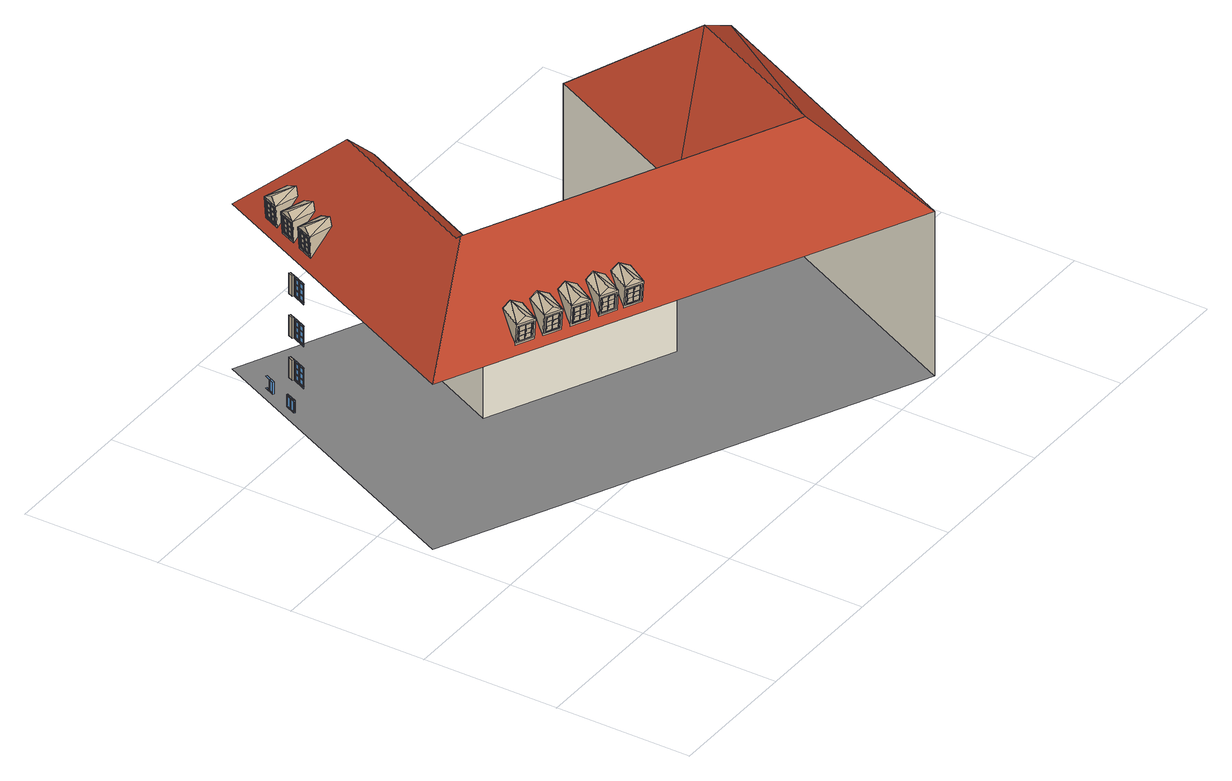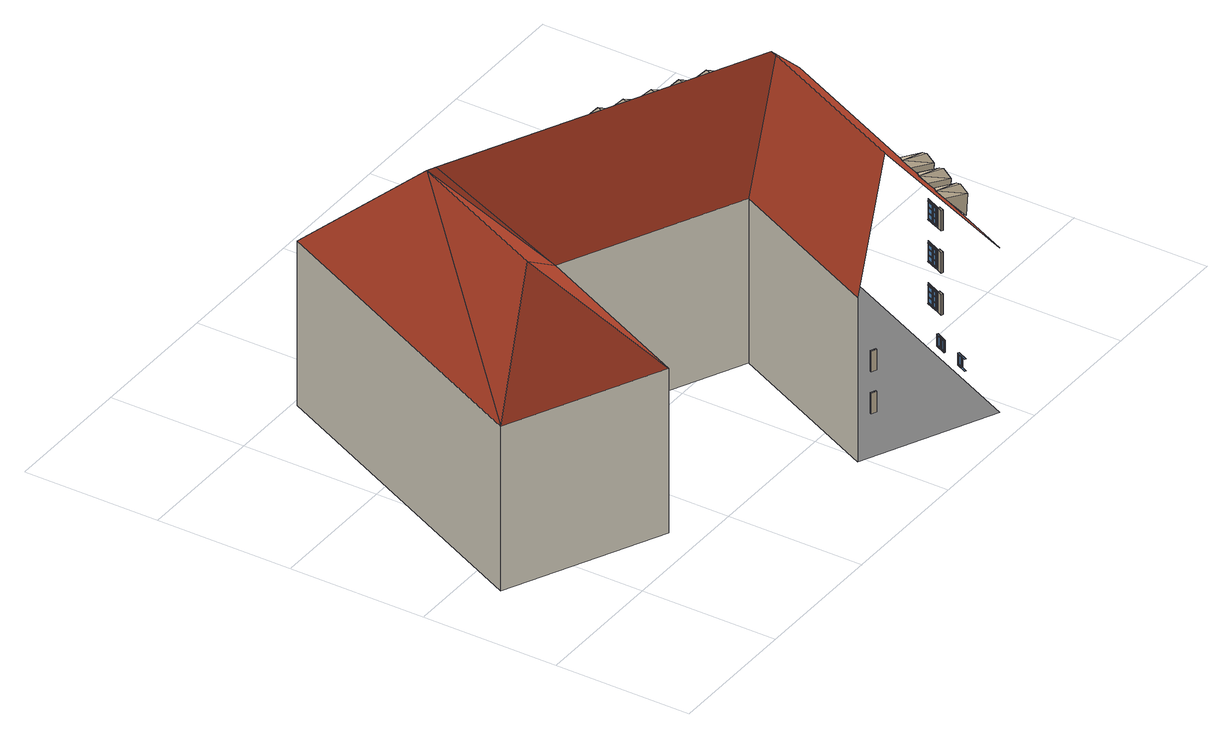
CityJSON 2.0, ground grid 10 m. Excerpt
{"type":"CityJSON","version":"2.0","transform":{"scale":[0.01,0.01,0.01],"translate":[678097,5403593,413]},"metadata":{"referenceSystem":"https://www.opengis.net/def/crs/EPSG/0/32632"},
"CityObjects":{
"building1":{"type":"Building","attributes":{"measuredHeight":18.85},"children":["building1-1","building1-2","building1-3","building1-4","building1-5","building1-6","building1-7","building1-8","building1-9","building1-10","building1-11","building1-12","building1-13"],"geometry":[{"type":"MultiSurface","lod":"3","boundaries":[[[0,1,2,3,4]],[[5,6,7,8],[9,10,11,12],[13,14,15,16],[17,18,19,20]],[[21,22,23,24],[25,26,27,28],[29,30,31,32],[33,34,35,36]],[[37,38,39,40]],[[41,42,43,44]],[[45,46,47,48]],[[14,49,50,15]],[[11,51,52,12]],[[18,53,54,19]],[[30,55,56,31]],[[27,57,58,28]],[[34,59,60,35]],[[61,62,63,64]],[[65,66,67,68]],[[69,70,71,72]],[[20,73,74,17]],[[9,75,76,10]],[[16,77,78,13]],[[36,79,80,33]],[[25,81,82,26]],[[32,83,84,29]],[[67,66,43,42]],[[38,71,70,39]],[[46,63,62,47]],[[76,75,52,51]],[[49,78,77,50]],[[53,74,73,54]],[[82,81,58,57]],[[55,84,83,56]],[[59,80,79,60]],[[85,63,62,86]],[[87,39,38,88]],[[89,67,66,90]],[[91,71,70,92]],[[93,43,42,94]],[[95,47,46,96]],[[97,74,73,98]],[[99,50,49,100]],[[101,76,75,102]],[[103,78,77,104]],[[105,52,51,106]],[[107,54,53,108]],[[109,80,79,110]],[[111,56,55,112]],[[113,82,81,114]],[[115,84,83,116]],[[117,58,57,118]],[[119,60,59,120]],[[72,71,38,37]],[[64,63,46,45]],[[68,67,42,41]],[[13,78,49,14]],[[17,74,53,18]],[[10,76,51,11]],[[29,84,55,30]],[[33,80,59,34]],[[26,82,57,27]],[[121,122,123,124],[125,126,127,128]],[[129,130,131,132],[133,134,135,136]],[[137,138,139,140],[141,142,143,144]],[[96,46,63,85]],[[94,42,67,89]],[[88,38,71,91]],[[108,53,74,97]],[[106,51,76,101]],[[100,49,78,103]],[[120,59,80,109]],[[118,57,82,113]],[[112,55,84,115]],[[125,145,146,126]],[[127,147,148,128]],[[133,149,150,134]],[[135,151,152,136]],[[141,153,154,142]],[[143,155,156,144]],[[145,148,147,146],[157,158,159,160],[161,162,163,164]],[[149,152,151,150],[165,166,167,168],[7,6,5,8]],[[153,156,155,154],[169,170,171,172],[23,22,21,24]],[[173,148,147,174]],[[175,152,151,176]],[[177,156,155,178]],[[179,146,145,180]],[[181,150,149,182]],[[183,154,153,184]],[[185,186,187,188]],[[189,190,191,192]],[[193,194,195,196]],[[197,198,199,200]],[[201,202,203,204]],[[205,206,207,208]],[[209,210,211,212]],[[213,214,215,216]],[[217,218,219,220]],[[221,195,194,222]],[[223,191,190,224]],[[225,187,186,226]],[[227,207,206,228]],[[229,203,202,230]],[[231,199,198,232]],[[233,219,218,234]],[[235,215,214,236]],[[237,211,210,238]],[[159,158,157,160],[192,239,240,189],[241,242,185,188],[243,244,193,196]],[[167,166,165,168],[204,245,246,201],[247,248,197,200],[249,250,205,208]],[[171,170,169,172],[216,251,252,213],[253,254,209,212],[255,256,217,220]],[[192,191,257,239]],[[196,195,258,243]],[[188,187,259,241]],[[204,203,260,245]],[[208,207,261,249]],[[200,199,262,247]],[[216,215,263,251]],[[220,219,264,255]],[[212,211,265,253]],[[242,266,186,185]],[[240,267,190,189]],[[244,268,194,193]],[[248,269,198,197]],[[246,270,202,201]],[[250,271,206,205]],[[254,272,210,209]],[[252,273,214,213]],[[256,274,218,217]],[[257,191,190,267]],[[266,259,187,186]],[[268,258,195,194]],[[260,203,202,270]],[[269,262,199,198]],[[271,261,207,206]],[[263,215,214,273]],[[272,265,211,210]],[[274,264,219,218]],[[275,258,195,221]],[[222,194,268,276]],[[226,186,266,277]],[[278,257,191,223]],[[224,190,267,279]],[[280,259,187,225]],[[281,261,207,227]],[[228,206,271,282]],[[232,198,269,283]],[[284,260,203,229]],[[230,202,270,285]],[[286,262,199,231]],[[287,264,219,233]],[[234,218,274,288]],[[238,210,272,289]],[[290,263,215,235]],[[236,214,273,291]],[[292,265,211,237]],[[239,257,267,240]],[[241,259,266,242]],[[243,258,268,244]],[[245,260,270,246]],[[247,262,269,248]],[[249,261,271,250]],[[251,263,273,252]],[[253,265,272,254]],[[255,264,274,256]],[[276,268,258,275]],[[279,267,257,278]],[[277,266,259,280]],[[282,271,261,281]],[[285,270,260,284]],[[283,269,262,286]],[[288,274,264,287]],[[291,273,263,290]],[[289,272,265,292]],[[128,148,145,125]],[[136,152,149,133]],[[144,156,153,141]],[[180,145,148,173]],[[182,149,152,175]],[[184,153,156,177]],[[293,294,295,296]],[[297,298,299,300]],[[301,302,303,304]],[[305,306,307,308]],[[309,310,294,293]],[[296,295,311,312]],[[313,314,304,301]],[[311,295,294,310],[301,313,314,304]],[[304,303,315,314]],[[302,301,313,316]],[[305,308,317,318],[303,302,316,315]],[[308,307,319,317]],[[318,320,306,305]],[[309,321,322,312]],[[299,323,324,298],[293,296,312,322,325,326,321,309]],[[312,311,310,309]],[[321,327,328,322]],[[316,313,314,315]],[[323,329,300,299]],[[298,297,330,324]],[[331,332,333,334]],[[319,320,318,317]],[[335,336,337,338]],[[320,319,336,335]],[[300,329,330,297],[339,336,319,307,306,320,335,340]],[[326,341,327,321]],[[322,328,342,325]],[[341,342,328,327],[332,343,344,333]],[[333,332,343,344]],[[334,333,344,345]],[[331,346,343,332]],[[347,345,334,331,346,348,338,337]],[[337,336,339,347]],[[348,340,335,338]],[[325,342,341,326]],[[346,345,344,343]],[[329,323,324,330]],[[347,339,340,348,346,345]],[[349,350,351,352]],[[353,354,355,356]],[[357,358,359,360]],[[361,362,363,364]],[[365,366,350,349]],[[352,351,367,368]],[[369,370,360,357]],[[367,351,350,366],[357,369,370,360]],[[360,359,371,370]],[[358,357,369,372]],[[361,364,373,374],[359,358,372,371]],[[364,363,375,373]],[[374,376,362,361]],[[365,377,378,368]],[[355,379,380,354],[349,352,368,378,381,382,377,365]],[[368,367,366,365]],[[377,383,384,378]],[[372,369,370,371]],[[379,385,356,355]],[[354,353,386,380]],[[387,388,389,390]],[[375,376,374,373]],[[391,392,393,394]],[[376,375,392,391]],[[356,385,386,353],[395,392,375,363,362,376,391,396]],[[397,2,1,398]],[[398,1,0,399,400]],[[401,399,0,4,402]],[[403,404,397,398]],[[405,403,398,400]],[[403,405,406,407,408,409,410,404]],[[399,401,400]],[[411,400,401]],[[406,405,400,412]],[[412,400,411]],[[402,413,401]],[[411,401,413]],[[408,407,413,402]],[[411,413,412]],[[407,406,412,413]]],"semantics":{"surfaces":[{"type":"RoofSurface","klumMaterialClass":"Ceramic","klumMaterialIndex":"D201","materialUncertainty":0.3},{"type":"Window","frameMaterialClass":"Wood","frameMaterialName":"PaintedWood","paneMaterialClass":"Glass","frameMaterialUncertainty":0.5},{"type":"WallSurface","klumMaterialClass":"Plaster","klumMaterialIndex":"I203","materialUncertainty":0.3},{"type":"GroundSurface"}],"values":[0,1,1,1,1,1,1,1,1,1,1,1,1,1,1,1,1,1,1,1,1,1,1,1,1,1,1,1,1,1,1,1,1,1,1,1,1,1,1,1,1,1,1,1,1,1,1,1,1,1,1,1,1,1,1,1,1,1,1,1,1,1,1,1,1,1,1,1,1,1,1,1,1,1,1,1,1,1,1,1,1,1,1,1,1,1,1,1,1,1,1,1,1,1,1,1,1,1,1,1,1,1,1,1,1,1,1,1,1,1,1,1,1,1,1,1,1,1,1,1,1,1,1,1,1,1,1,1,1,1,1,1,1,1,1,1,1,1,1,1,1,1,1,1,1,1,1,1,1,1,1,1,1,1,1,1,1,1,1,1,1,1,1,1,1,1,1,1,1,1,1,1,1,1,1,1,1,1,1,1,1,1,1,1,1,1,1,1,1,1,1,1,1,1,1,1,1,1,1,1,1,1,1,1,1,1,1,1,1,1,1,1,1,1,1,1,1,1,1,1,1,1,1,1,1,1,1,1,1,1,1,1,1,1,1,1,1,0,0,0,2,2,3,0,0,2,0,0,0,2,0,2]}}]},
"building1-1":{"type":"BuildingInstallation","attributes":{"relationToConstruction":"outside"},"parents":["building1"],"geometry":[{"type":"MultiSurface","lod":"3","boundaries":[[[414,415,416]],[[414,417,418,415],[419,420,421,422]],[[417,423,418]],[[424,425,426,427]],[[427,426,428,429]],[[430,431,425,424]],[[420,419,422,421],[427,429,430,424]],[[429,428,431,430]],[[432,415,418]],[[423,433,416]],[[415,433,416]],[[433,415,432]],[[433,418,423]],[[418,433,432]],[[418,433,415]],[[426,425,431,428],[434,435,436,437],[438,439,440,441]],[[442,431,428,443]],[[443,428,426,444]],[[445,425,431,442]],[[444,426,425,445]],[[446,447,448,449]],[[450,451,452,453]],[[449,448,451,450]],[[453,452,447,446]],[[454,455,456,457]],[[458,459,460,461]],[[462,463,459,458]],[[464,465,466,467]],[[467,466,455,454]],[[461,460,468,469]],[[469,468,463,462]],[[457,456,465,464]],[[436,435,434,437],[470,471,472,473],[474,475,476,477],[478,479,480,481]],[[440,439,438,441],[482,483,484,485],[486,487,488,489],[490,491,492,493]],[[494,495,496,497]],[[497,496,498,499]],[[500,501,495,494]],[[499,498,501,500]],[[502,503,504,505]],[[505,504,506,507]],[[508,509,510,511]],[[507,506,512,513]],[[514,515,516,517]],[[513,512,503,502]],[[511,510,515,514]],[[517,516,509,508]],[[456,465,466,455]],[[448,451,452,447]],[[463,459,460,468]],[[478,465,456,479]],[[470,451,448,471]],[[476,468,460,477]],[[475,463,468,476]],[[477,460,459,474]],[[481,466,465,478]],[[480,455,466,481]],[[479,456,455,480]],[[472,447,452,473]],[[473,452,451,470]],[[471,448,447,472]],[[474,459,463,475]],[[501,495,496,498]],[[506,512,503,504]],[[509,510,515,516]],[[484,516,515,485]],[[485,515,510,482]],[[482,510,509,483]],[[486,512,506,487]],[[488,504,503,489]],[[490,495,501,491]],[[487,506,504,488]],[[493,496,495,490]],[[483,509,516,484]],[[489,503,512,486]],[[492,498,496,493]],[[491,501,498,492]]]}]},
"building1-2":{"type":"BuildingInstallation","attributes":{"relationToConstruction":"outside"},"parents":["building1"],"geometry":[{"type":"MultiSurface","lod":"3","boundaries":[[[518,519,520]],[[518,521,522,519],[523,524,525,526]],[[521,527,522]],[[528,529,530,531]],[[531,530,532,533]],[[534,535,529,528]],[[524,523,526,525],[531,533,534,528]],[[533,532,535,534]],[[536,519,522]],[[527,537,520]],[[519,537,520]],[[537,519,536]],[[537,522,527]],[[522,537,536]],[[522,537,519]],[[530,529,535,532],[538,539,540,541],[542,543,544,545]],[[546,535,532,547]],[[547,532,530,548]],[[549,529,535,546]],[[548,530,529,549]],[[550,551,552,553]],[[554,555,556,557]],[[553,552,555,554]],[[557,556,551,550]],[[558,559,560,561]],[[562,563,564,565]],[[566,567,563,562]],[[568,569,570,571]],[[571,570,559,558]],[[565,564,572,573]],[[573,572,567,566]],[[561,560,569,568]],[[540,539,538,541],[574,575,576,556],[577,578,579,580],[581,582,583,584]],[[544,543,542,545],[585,586,587,588],[589,590,591,592],[593,594,595,596]],[[597,598,599,600]],[[600,599,601,602]],[[603,604,598,597]],[[602,601,604,603]],[[605,606,607,608]],[[608,607,609,610]],[[611,612,613,614]],[[610,609,615,616]],[[617,618,619,620]],[[616,615,606,605]],[[614,613,618,617]],[[620,619,612,611]],[[560,569,570,559]],[[552,555,556,551]],[[567,563,564,572]],[[581,569,560,582]],[[574,555,552,575]],[[579,572,564,580]],[[578,567,572,579]],[[580,564,563,577]],[[584,570,569,581]],[[583,559,570,584]],[[582,560,559,583]],[[576,551,556]],[[556,555,574]],[[575,552,551,576]],[[577,563,567,578]],[[604,598,599,601]],[[609,615,606,607]],[[612,613,618,619]],[[587,619,618,588]],[[588,618,613,585]],[[585,613,612,586]],[[589,615,609,590]],[[591,607,606,592]],[[593,598,604,594]],[[590,609,607,591]],[[596,599,598,593]],[[586,612,619,587]],[[592,606,615,589]],[[595,601,599,596]],[[594,604,601,595]]]}]},
"building1-3":{"type":"BuildingInstallation","attributes":{"relationToConstruction":"outside"},"parents":["building1"],"geometry":[{"type":"MultiSurface","lod":"3","boundaries":[[[621,622,623]],[[621,624,625,622],[626,627,628,629]],[[624,630,625]],[[631,632,633,634]],[[634,633,635,636]],[[637,638,632,631]],[[627,626,629,628],[634,636,637,631]],[[636,635,638,637]],[[639,622,625]],[[630,640,623]],[[622,640,623]],[[640,622,639]],[[640,625,630]],[[625,640,639]],[[625,640,622]],[[633,632,638,635],[641,642,643,644],[645,646,647,648]],[[649,638,635,650]],[[650,635,633,651]],[[652,632,638,649]],[[651,633,632,652]],[[653,654,655,656]],[[657,658,659,660]],[[656,655,658,657]],[[660,659,654,653]],[[661,662,663,664]],[[665,666,667,668]],[[669,670,666,665]],[[671,672,673,674]],[[674,673,662,661]],[[668,667,675,676]],[[676,675,670,669]],[[664,663,672,671]],[[643,642,641,644],[677,678,679,680],[681,682,683,684],[685,686,687,688]],[[647,646,645,648],[689,690,691,692],[693,694,695,696],[697,698,699,700]],[[701,702,703,704]],[[704,703,705,706]],[[707,708,702,701]],[[706,705,708,707]],[[709,710,711,712]],[[712,711,713,714]],[[715,716,717,718]],[[714,713,719,720]],[[721,722,723,724]],[[720,719,710,709]],[[718,717,722,721]],[[724,723,716,715]],[[663,672,673,662]],[[655,658,659,654]],[[670,666,667,675]],[[685,672,663,686]],[[677,658,655,678]],[[683,675,667,684]],[[682,670,675,683]],[[684,667,666,681]],[[688,673,672,685]],[[687,662,673,688]],[[686,663,662,687]],[[679,654,659,680]],[[680,659,658,677]],[[678,655,654,679]],[[681,666,670,682]],[[708,702,703,705]],[[713,719,710,711]],[[716,717,722,723]],[[691,723,722,692]],[[692,722,717,689]],[[689,717,716,690]],[[693,719,713,694]],[[695,711,710,696]],[[697,702,708,698]],[[694,713,711,695]],[[700,703,702,697]],[[690,716,723,691]],[[696,710,719,693]],[[699,705,703,700]],[[698,708,705,699]]]}]},
"building1-4":{"type":"BuildingInstallation","attributes":{"relationToConstruction":"outside"},"parents":["building1"],"geometry":[{"type":"MultiSurface","lod":"3","boundaries":[[[725,726,727]],[[725,728,729,726],[730,731,732,733]],[[728,734,729]],[[735,736,737]],[[737,738,739]],[[740,741,736,735]],[[731,730,733,732],[737,739,740,735]],[[739,738,741,740]],[[742,726,729]],[[734,743,727]],[[726,743,727]],[[743,726,742]],[[743,729,734]],[[729,743,742]],[[729,743,726]],[[737,736,741,738],[744,745,746,747],[748,749,750,751]],[[752,741,738,753]],[[753,738,737,754]],[[755,736,741,752]],[[754,737,736,755]],[[756,757,758,759]],[[760,761,762,763]],[[759,758,761,760]],[[763,762,757,756]],[[764,765,766,767]],[[768,769,770,771]],[[772,773,769,768]],[[774,775,776,777]],[[777,776,765,764]],[[771,770,778,779]],[[779,778,773,772]],[[767,766,775,774]],[[746,745,744,747],[780,781,782,783],[784,785,786,787],[788,789,790,791]],[[750,749,748,751],[792,793,794,795],[796,797,798,799],[800,801,802,803]],[[804,805,806,807]],[[807,806,808,809]],[[810,811,805,804]],[[809,808,811,810]],[[812,813,814,815]],[[815,814,816,817]],[[818,819,820,821]],[[817,816,822,823]],[[824,825,826,827]],[[823,822,813,812]],[[821,820,825,824]],[[827,826,819,818]],[[766,775,776,765]],[[758,761,762,757]],[[773,769,770,778]],[[788,775,766,789]],[[780,761,758,781]],[[786,778,770,787]],[[785,773,778,786]],[[787,770,769,784]],[[791,776,775,788]],[[790,765,776,791]],[[789,766,765,790]],[[782,757,762,783]],[[783,762,761,780]],[[781,758,757,782]],[[784,769,773,785]],[[811,805,806,808]],[[816,822,813,814]],[[819,820,825,826]],[[794,826,825,795]],[[795,825,820,792]],[[792,820,819,793]],[[796,822,816,797]],[[798,814,813,799]],[[800,805,811,801]],[[797,816,814,798]],[[803,806,805,800]],[[793,819,826,794]],[[799,813,822,796]],[[802,808,806,803]],[[801,811,808,802]]]}]},
"building1-5":{"type":"BuildingInstallation","attributes":{"materialClass":"Wood","materialName":"PaintedWood","materialUncertainty":0.3,"relationToConstruction":"outside"},"parents":["building1"],"geometry":[{"type":"MultiSurface","lod":"3","boundaries":[[[121,828,829,830]],[[828,121,831,832]],[[830,829,833,834]],[[121,830,834,831]],[[834,833,832,831]],[[829,828,832,833]]]}]},
"building1-6":{"type":"BuildingInstallation","attributes":{"materialClass":"Wood","materialName":"PaintedWood","materialUncertainty":0.3,"relationToConstruction":"outside"},"parents":["building1"],"geometry":[{"type":"MultiSurface","lod":"3","boundaries":[[[137,835,836,837]],[[835,137,838,839]],[[837,836,840,841]],[[137,837,841,838]],[[841,840,839,838]],[[836,835,839,840]]]}]},
"building1-7":{"type":"BuildingInstallation","attributes":{"materialClass":"Wood","materialName":"PaintedWood","materialUncertainty":0.3,"relationToConstruction":"outside"},"parents":["building1"],"geometry":[{"type":"MultiSurface","lod":"3","boundaries":[[[129,842,843,844]],[[842,129,845,846]],[[844,843,847,848]],[[129,844,848,845]],[[848,847,846,845]],[[843,842,846,847]]]}]},
"building1-8":{"type":"BuildingInstallation","attributes":{"relationToConstruction":"outside"},"parents":["building1"],"geometry":[{"type":"MultiSurface","lod":"3","boundaries":[[[849,850,851]],[[849,852,853]],[[854,855,856,857],[858,859,860,861]],[[862,850,863]],[[858,864,865,859]],[[862,866,852,850],[855,854,857,856]],[[861,867,864,858]],[[860,868,867,861]],[[852,849,851]],[[851,850,852]],[[853,849,863]],[[866,853,852]],[[859,865,868,860]],[[850,849,863]],[[852,849,850]],[[864,867,868,865],[869,870,871,872],[873,874,875,876]],[[877,864,867,878]],[[879,865,864,877]],[[880,868,865,879]],[[878,867,868,880]],[[871,870,869,872],[881,882,883,884],[885,886,887,888],[889,890,891,892]],[[893,894,895,896]],[[897,898,899,900]],[[901,902,894,893]],[[900,899,903,904]],[[896,895,905,906]],[[907,908,909,910]],[[910,909,911,912]],[[913,914,908,907]],[[906,905,902,901]],[[912,911,914,913]],[[915,916,898,897]],[[904,903,916,915]],[[875,874,873,876],[917,918,919,920],[921,922,923,924],[925,926,927,928]],[[929,930,931,932]],[[932,931,933,934]],[[935,936,937,938]],[[939,940,936,935]],[[934,933,941,942]],[[943,944,945,946]],[[946,945,947,948]],[[948,947,949,950]],[[938,937,951,952]],[[952,951,940,939]],[[950,949,944,943]],[[942,941,930,929]],[[949,944,945,947]],[[941,930,931,933]],[[940,936,937,951]],[[918,941,933,919]],[[922,940,951,923]],[[917,930,941,918]],[[919,933,931,920]],[[928,945,944,925]],[[921,936,940,922]],[[924,937,936,921]],[[926,949,947,927]],[[923,951,937,924]],[[927,947,945,928]],[[925,944,949,926]],[[920,931,930,917]],[[895,905,902,894]],[[909,911,914,908]],[[903,916,898,899]],[[884,914,911,881]],[[881,911,909,882]],[[887,899,898,888]],[[892,902,905,889]],[[890,895,894,891]],[[891,894,902,892]],[[883,908,914,884]],[[885,916,903,886]],[[882,909,908,883]],[[886,903,899,887]],[[889,905,895,890]],[[888,898,916,885]]]}]},
"building1-9":{"type":"BuildingInstallation","attributes":{"relationToConstruction":"outside"},"parents":["building1"],"geometry":[{"type":"MultiSurface","lod":"3","boundaries":[[[953,954,955]],[[953,956,957,954],[958,959,960,961]],[[956,962,957]],[[963,964,965,966]],[[966,965,967,968]],[[969,970,964,963]],[[959,958,961,960],[966,968,969,963]],[[968,967,970,969]],[[971,954,957]],[[962,972,955]],[[954,972,955]],[[972,954,971]],[[972,957,962]],[[957,972,971]],[[957,972,954]],[[965,964,970,967],[973,974,975,976],[977,978,979,980]],[[981,970,967,982]],[[982,967,965,983]],[[984,964,970,981]],[[983,965,964,984]],[[985,986,987,988]],[[989,990,991,992]],[[988,987,990,989]],[[992,991,986,985]],[[993,994,995,996]],[[997,998,999,1000]],[[1001,1002,998,997]],[[1003,1004,1005,1006]],[[1006,1005,994,993]],[[1000,999,1007,1008]],[[1008,1007,1002,1001]],[[996,995,1004,1003]],[[975,974,973,976],[1009,1010,1011,1012],[1013,1014,1015,1016],[1017,1018,1019,1020]],[[979,978,977,980],[1021,1022,1023,1024],[1025,1026,1027,1028],[1029,1030,1031,1032]],[[1033,1034,1035,1036]],[[1036,1035,1037,1038]],[[1039,1040,1034,1033]],[[1038,1037,1040,1039]],[[1041,1042,1043,1044]],[[1044,1043,1045,1046]],[[1047,1048,1049,1050]],[[1046,1045,1051,1052]],[[1053,1054,1055,1056]],[[1052,1051,1042,1041]],[[1050,1049,1054,1053]],[[1056,1055,1048,1047]],[[995,1004,1005,994]],[[987,990,991,986]],[[1002,998,999,1007]],[[1017,1004,995,1018]],[[1009,990,987,1010]],[[1015,1007,999,1016]],[[1014,1002,1007,1015]],[[1016,999,998,1013]],[[1020,1005,1004,1017]],[[1019,994,1005,1020]],[[1018,995,994,1019]],[[1011,986,991,1012]],[[1012,991,990,1009]],[[1010,987,986,1011]],[[1013,998,1002,1014]],[[1040,1034,1035,1037]],[[1045,1051,1042,1043]],[[1048,1049,1054,1055]],[[1023,1055,1054,1024]],[[1024,1054,1049,1021]],[[1021,1049,1048,1022]],[[1025,1051,1045,1026]],[[1027,1043,1042,1028]],[[1029,1034,1040,1030]],[[1026,1045,1043,1027]],[[1032,1035,1034,1029]],[[1022,1048,1055,1023]],[[1028,1042,1051,1025]],[[1031,1037,1035,1032]],[[1030,1040,1037,1031]]]}]},
"building1-10":{"type":"BuildingInstallation","attributes":{"relationToConstruction":"outside"},"parents":["building1"],"geometry":[{"type":"MultiSurface","lod":"3","boundaries":[[[1057,1058,1059]],[[1057,1060,1061]],[[1062,1063,1064,1065],[1066,1067,1068,1069]],[[1070,1058,1071]],[[1066,1072,1073,1067]],[[1070,1074,1060,1058],[1063,1062,1065,1064]],[[1069,1075,1072,1066]],[[1068,1076,1075,1069]],[[1060,1057,1059]],[[1059,1058,1060]],[[1061,1057,1071]],[[1074,1061,1060]],[[1067,1073,1076,1068]],[[1058,1057,1071]],[[1060,1057,1058]],[[1072,1075,1076,1073],[1077,1078,1079,1080],[1081,1082,1083,1084]],[[1085,1072,1075,1086]],[[1087,1073,1072,1085]],[[1088,1076,1073,1087]],[[1086,1075,1076,1088]],[[1079,1078,1077,1080],[1089,1090,1091,1092],[1093,1094,1095,1096],[1097,1098,1099,1100]],[[1101,1102,1103,1104]],[[1105,1106,1107,1108]],[[1109,1110,1102,1101]],[[1108,1107,1111,1112]],[[1104,1103,1113,1114]],[[1115,1116,1117,1118]],[[1118,1117,1119,1120]],[[1121,1122,1116,1115]],[[1114,1113,1110,1109]],[[1120,1119,1122,1121]],[[1123,1124,1106,1105]],[[1112,1111,1124,1123]],[[1083,1082,1081,1084],[1125,1126,1127,1128],[1129,1130,1131,1132],[1133,1134,1135,1136]],[[1137,1138,1139,1140]],[[1140,1139,1141,1142]],[[1143,1144,1145,1146]],[[1147,1148,1144,1143]],[[1142,1141,1149,1150]],[[1151,1152,1153,1154]],[[1154,1153,1155,1156]],[[1156,1155,1157,1158]],[[1146,1145,1159,1160]],[[1160,1159,1148,1147]],[[1158,1157,1152,1151]],[[1150,1149,1138,1137]],[[1157,1152,1153,1155]],[[1149,1138,1139,1141]],[[1148,1144,1145,1159]],[[1126,1149,1141,1127]],[[1130,1148,1159,1131]],[[1125,1138,1149,1126]],[[1127,1141,1139,1128]],[[1136,1153,1152,1133]],[[1129,1144,1148,1130]],[[1132,1145,1144,1129]],[[1134,1157,1155,1135]],[[1131,1159,1145,1132]],[[1135,1155,1153,1136]],[[1133,1152,1157,1134]],[[1128,1139,1138,1125]],[[1103,1113,1110,1102]],[[1117,1119,1122,1116]],[[1111,1124,1106,1107]],[[1092,1122,1119,1089]],[[1089,1119,1117,1090]],[[1095,1107,1106,1096]],[[1100,1110,1113,1097]],[[1098,1103,1102,1099]],[[1099,1102,1110,1100]],[[1091,1116,1122,1092]],[[1093,1124,1111,1094]],[[1090,1117,1116,1091]],[[1094,1111,1107,1095]],[[1097,1113,1103,1098]],[[1096,1106,1124,1093]]]}]},
"building1-11":{"type":"BuildingInstallation","attributes":{"relationToConstruction":"outside"},"parents":["building1"],"geometry":[{"type":"MultiSurface","lod":"3","boundaries":[[[1161,1162,1163]],[[1161,1164,1165]],[[1166,1167,1168,1169],[1170,1171,1172,1173]],[[1174,1162,1175]],[[1170,1176,1177,1171]],[[1174,1178,1164,1162],[1167,1166,1169,1168]],[[1173,1179,1176,1170]],[[1172,1180,1179,1173]],[[1164,1161,1163]],[[1163,1162,1164]],[[1165,1161,1175]],[[1178,1165,1164]],[[1171,1177,1180,1172]],[[1162,1161,1175]],[[1164,1161,1162]],[[1176,1179,1180,1177],[1181,1182,1183,1184],[1185,1186,1187,1188]],[[1189,1176,1179,1190]],[[1191,1177,1176,1189]],[[1192,1180,1177,1191]],[[1190,1179,1180,1192]],[[1183,1182,1181,1184],[1193,1194,1195,1196],[1197,1198,1199,1200],[1201,1202,1203,1204]],[[1205,1206,1207,1208]],[[1209,1210,1211,1212]],[[1213,1214,1206,1205]],[[1212,1211,1215,1216]],[[1208,1207,1217,1218]],[[1219,1220,1221,1222]],[[1222,1221,1223,1224]],[[1225,1226,1220,1219]],[[1218,1217,1214,1213]],[[1224,1223,1226,1225]],[[1227,1228,1210,1209]],[[1216,1215,1228,1227]],[[1187,1186,1185,1188],[1229,1230,1231,1232],[1233,1234,1235,1236],[1237,1238,1239,1240]],[[1241,1242,1243,1244]],[[1244,1243,1245,1246]],[[1247,1248,1249,1250]],[[1251,1252,1248,1247]],[[1246,1245,1253,1254]],[[1255,1256,1257,1258]],[[1258,1257,1259,1260]],[[1260,1259,1261,1262]],[[1250,1249,1263,1264]],[[1264,1263,1252,1251]],[[1262,1261,1256,1255]],[[1254,1253,1242,1241]],[[1261,1256,1257,1259]],[[1253,1242,1243,1245]],[[1252,1248,1249,1263]],[[1230,1253,1245,1231]],[[1234,1252,1263,1235]],[[1229,1242,1253,1230]],[[1231,1245,1243,1232]],[[1240,1257,1256,1237]],[[1233,1248,1252,1234]],[[1236,1249,1248,1233]],[[1238,1261,1259,1239]],[[1235,1263,1249,1236]],[[1239,1259,1257,1240]],[[1237,1256,1261,1238]],[[1232,1243,1242,1229]],[[1207,1217,1214,1206]],[[1221,1223,1226,1220]],[[1215,1228,1210,1211]],[[1196,1226,1223,1193]],[[1193,1223,1221,1194]],[[1199,1211,1210,1200]],[[1204,1214,1217,1201]],[[1202,1207,1206,1203]],[[1203,1206,1214,1204]],[[1195,1220,1226,1196]],[[1197,1228,1215,1198]],[[1194,1221,1220,1195]],[[1198,1215,1211,1199]],[[1201,1217,1207,1202]],[[1200,1210,1228,1197]]]}]},
"building1-12":{"type":"BuildingInstallation","attributes":{"materialClass":"Wood","materialName":"PaintedWood","materialUncertainty":0.3,"relationToConstruction":"outside"},"parents":["building1"],"geometry":[{"type":"MultiSurface","lod":"3","boundaries":[[[1265,1266,1267,1268]],[[1266,1265,1269,1270]],[[1268,1267,1271,1272]],[[1265,1268,1272,1269]],[[1272,1271,1270,1269]],[[1267,1266,1270,1271]]]}]},
"building1-13":{"type":"BuildingInstallation","attributes":{"materialClass":"Wood","materialName":"PaintedWood","materialUncertainty":0.3,"relationToConstruction":"outside"},"parents":["building1"],"geometry":[{"type":"MultiSurface","lod":"3","boundaries":[[[1273,1274,1275,1276]],[[1274,1273,1277,1278]],[[1276,1275,1279,1280]],[[1273,1276,1280,1277]],[[1280,1279,1278,1277]],[[1275,1274,1278,1279]]]}]}
},
"vertices":[
[797,1888,1980],[788,1915,1956],[1343,3096,1960],[1089,3796,1352],[75,1628,1352],[751,3071,1089],[732,3031,1089],[732,3031,1223],[751,3071,1223],[733,3033,1179],[750,3069,1179],[750,3069,1221],[733,3033,1221],[750,3069,1135],[750,3069,1177],[733,3033,1177],[733,3033,1135],[750,3069,1091],[750,3069,1133],[733,3033,1133],[733,3033,1091],[751,3071,449],[732,3031,449],[732,3031,583],[751,3071,583],[733,3033,539],[750,3069,539],[750,3069,581],[733,3033,581],[750,3069,495],[750,3069,537],[733,3033,537],[733,3033,495],[750,3069,451],[750,3069,493],[733,3033,493],[733,3033,451],[750,3069,857],[751,3069,857],[734,3032,857],[733,3033,857],[750,3069,901],[751,3069,901],[734,3032,901],[733,3033,901],[750,3069,813],[751,3069,813],[734,3032,813],[733,3033,813],[751,3069,1177],[734,3032,1177],[751,3069,1221],[734,3032,1221],[751,3069,1133],[734,3032,1133],[751,3069,537],[734,3032,537],[751,3069,581],[734,3032,581],[751,3069,493],[734,3032,493],[733,3033,771],[734,3032,771],[751,3069,771],[750,3069,771],[733,3033,859],[734,3032,859],[751,3069,859],[750,3069,859],[733,3033,815],[734,3032,815],[751,3069,815],[750,3069,815],[734,3032,1091],[751,3069,1091],[734,3032,1179],[751,3069,1179],[734,3032,1135],[751,3069,1135],[734,3032,451],[751,3069,451],[734,3032,539],[751,3069,539],[734,3032,495],[751,3069,495],[753,3068,771],[736,3032,771],[736,3032,857],[753,3068,857],[753,3068,859],[736,3032,859],[753,3068,815],[736,3032,815],[736,3032,901],[753,3068,901],[736,3032,813],[753,3068,813],[753,3068,1091],[736,3032,1091],[736,3032,1177],[753,3068,1177],[753,3068,1179],[736,3032,1179],[753,3068,1135],[736,3032,1135],[736,3032,1221],[753,3068,1221],[736,3032,1133],[753,3068,1133],[753,3068,451],[736,3032,451],[736,3032,537],[753,3068,537],[753,3068,539],[736,3032,539],[753,3068,495],[736,3032,495],[736,3032,581],[753,3068,581],[736,3032,493],[753,3068,493],[776,3125,757],[726,3020,757],[726,3020,915],[776,3125,915],[771,3117,905],[730,3029,905],[730,3029,766],[771,3117,766],[776,3125,1077],[726,3020,1077],[726,3020,1235],[776,3125,1235],[771,3117,1225],[730,3029,1225],[730,3029,1086],[771,3117,1086],[776,3125,437],[726,3020,437],[726,3020,595],[776,3125,595],[771,3117,585],[730,3029,585],[730,3029,446],[771,3117,446],[772,3116,905],[731,3028,905],[731,3028,766],[772,3116,766],[772,3116,1225],[731,3028,1225],[731,3028,1086],[772,3116,1086],[772,3116,585],[731,3028,585],[731,3028,446],[772,3116,446],[752,3074,903],[752,3074,769],[771,3113,769],[771,3113,903],[732,3031,903],[732,3031,769],[751,3071,769],[751,3071,903],[752,3074,1223],[752,3074,1089],[771,3113,1089],[771,3113,1223],[752,3074,583],[752,3074,449],[771,3113,449],[771,3113,583],[779,3113,766],[738,3025,766],[779,3113,1086],[738,3025,1086],[779,3113,446],[738,3025,446],[738,3025,905],[779,3113,905],[738,3025,1225],[779,3113,1225],[738,3025,585],[779,3113,585],[753,3075,857],[754,3075,857],[754,3075,815],[753,3075,815],[753,3075,901],[754,3075,901],[754,3075,859],[753,3075,859],[753,3075,813],[754,3075,813],[754,3075,771],[753,3075,771],[753,3075,1177],[754,3075,1177],[754,3075,1135],[753,3075,1135],[753,3075,1221],[754,3075,1221],[754,3075,1179],[753,3075,1179],[753,3075,1133],[754,3075,1133],[754,3075,1091],[753,3075,1091],[753,3075,537],[754,3075,537],[754,3075,495],[753,3075,495],[753,3075,581],[754,3075,581],[754,3075,539],[753,3075,539],[753,3075,493],[754,3075,493],[754,3075,451],[753,3075,451],[756,3074,771],[756,3074,813],[756,3074,859],[756,3074,901],[756,3074,815],[756,3074,857],[756,3074,1091],[756,3074,1133],[756,3074,1179],[756,3074,1221],[756,3074,1135],[756,3074,1177],[756,3074,451],[756,3074,493],[756,3074,539],[756,3074,581],[756,3074,495],[756,3074,537],[770,3112,859],[770,3112,901],[770,3112,815],[770,3112,857],[770,3112,771],[770,3112,813],[770,3112,1179],[770,3112,1221],[770,3112,1135],[770,3112,1177],[770,3112,1091],[770,3112,1133],[770,3112,539],[770,3112,581],[770,3112,495],[770,3112,537],[770,3112,451],[770,3112,493],[771,3111,859],[771,3111,771],[771,3111,815],[771,3111,1179],[771,3111,1091],[771,3111,1135],[771,3111,539],[771,3111,451],[771,3111,495],[771,3111,857],[771,3111,901],[771,3111,813],[771,3111,1177],[771,3111,1221],[771,3111,1133],[771,3111,537],[771,3111,581],[771,3111,493],[773,3111,771],[773,3111,813],[773,3111,857],[773,3111,859],[773,3111,901],[773,3111,815],[773,3111,1091],[773,3111,1133],[773,3111,1177],[773,3111,1179],[773,3111,1221],[773,3111,1135],[773,3111,451],[773,3111,493],[773,3111,537],[773,3111,539],[773,3111,581],[773,3111,495],[777,3129,272],[779,3128,272],[779,3128,186],[777,3129,186],[786,3124,183],[777,3128,183],[777,3128,275],[786,3124,275],[780,3129,190],[784,3127,190],[784,3127,268],[780,3129,268],[784,3126,186],[786,3125,186],[786,3125,272],[784,3126,272],[795,3167,272],[797,3166,272],[797,3166,186],[795,3167,186],[796,3164,190],[796,3164,268],[801,3162,268],[801,3162,190],[802,3163,272],[802,3163,186],[804,3162,272],[804,3162,186],[795,3168,272],[795,3168,186],[814,3208,275],[814,3208,183],[814,3206,186],[814,3206,272],[798,3167,272],[798,3167,186],[823,3203,275],[823,3203,183],[803,3166,190],[798,3168,190],[798,3168,268],[803,3166,268],[804,3164,186],[804,3164,272],[802,3165,272],[802,3165,186],[822,3202,272],[822,3202,186],[816,3205,272],[816,3205,186],[815,3204,190],[815,3204,268],[820,3203,268],[820,3203,190],[820,3203,272],[820,3203,186],[883,3355,272],[885,3354,272],[885,3354,186],[883,3355,186],[891,3350,183],[882,3354,183],[882,3354,275],[891,3350,275],[886,3355,190],[890,3353,190],[890,3353,268],[886,3355,268],[890,3352,186],[892,3351,186],[892,3351,272],[890,3352,272],[901,3393,272],[903,3392,272],[903,3392,186],[901,3393,186],[902,3390,190],[902,3390,268],[907,3388,268],[907,3388,190],[907,3390,272],[907,3390,186],[910,3388,272],[910,3388,186],[901,3394,272],[901,3394,186],[920,3433,275],[920,3433,183],[919,3433,186],[919,3433,272],[903,3393,272],[903,3393,186],[929,3429,275],[929,3429,183],[908,3392,190],[904,3394,190],[904,3394,268],[908,3392,268],[910,3390,186],[910,3390,272],[908,3391,272],[908,3391,186],[928,3428,272],[928,3428,186],[2046,3349,1352],[1485,2164,1352],[3040,825,1981],[2780,1551,1352],[3105,794,1981],[3436,35,1352],[1485,2164,98],[2046,3349,98],[2780,1551,98],[3364,2783,98],[4490,2249,98],[3436,35,98],[75,1628,98],[1089,3796,98],[3624,1886,1983],[3364,2783,1352],[4490,2249,1352],
[670,1393,1401],[663,1377,1566],[737,1533,1596],[796,1333,1401],[788,1318,1566],[784,1337,1415],[679,1387,1415],[673,1374,1550],[778,1324,1550],[858,1465,1594],[688,1382,1422],[688,1383,1423],[683,1372,1542],[682,1371,1542],[770,1330,1542],[770,1329,1542],[775,1341,1422],[776,1342,1423],[732,1354,1602],[808,1521,1622],[725,1352,1540],[730,1363,1425],[691,1382,1425],[685,1371,1540],[768,1332,1540],[773,1342,1425],[733,1361,1425],[728,1351,1540],[779,1348,1425],[773,1337,1544],[686,1378,1544],[691,1390,1425],[689,1373,1539],[688,1371,1538],[689,1374,1502],[690,1376,1503],[727,1359,1503],[726,1357,1502],[724,1354,1538],[725,1356,1539],[728,1363,1464],[727,1361,1463],[691,1378,1463],[692,1380,1464],[692,1380,1465],[691,1378,1465],[727,1361,1465],[728,1363,1465],[690,1376,1501],[689,1375,1501],[694,1383,1428],[693,1381,1427],[729,1364,1427],[730,1366,1428],[726,1357,1501],[727,1359,1501],[725,1356,1502],[689,1373,1502],[687,1370,1538],[724,1353,1538],[691,1377,1464],[689,1374,1500],[725,1356,1500],[727,1360,1464],[692,1380,1427],[691,1377,1463],[727,1360,1463],[729,1363,1427],[768,1336,1502],[731,1353,1502],[730,1350,1538],[766,1333,1538],[733,1357,1464],[731,1353,1500],[768,1336,1500],[769,1340,1464],[735,1360,1427],[733,1357,1463],[769,1340,1463],[771,1343,1427],[736,1363,1428],[735,1361,1427],[771,1344,1427],[772,1346,1428],[770,1341,1463],[771,1343,1464],[734,1360,1464],[734,1358,1463],[771,1342,1465],[770,1341,1465],[768,1337,1501],[769,1339,1501],[732,1354,1501],[733,1356,1501],[733,1356,1503],[732,1354,1502],[768,1337,1502],[769,1339,1503],[733,1358,1465],[734,1360,1465],[767,1336,1539],[767,1334,1538],[730,1351,1538],[731,1353,1539],
[852,1307,1401],[845,1291,1566],[918,1446,1596],[977,1247,1401],[970,1232,1566],[966,1251,1415],[861,1301,1415],[855,1288,1550],[960,1238,1550],[1040,1379,1594],[870,1296,1422],[870,1297,1423],[865,1286,1542],[864,1284,1542],[952,1244,1542],[952,1243,1542],[957,1254,1422],[957,1255,1423],[914,1268,1602],[990,1435,1622],[907,1266,1540],[912,1276,1425],[872,1295,1425],[867,1284,1540],[950,1246,1540],[955,1256,1425],[915,1275,1425],[910,1264,1540],[961,1262,1425],[955,1251,1544],[868,1292,1544],[873,1303,1425],[871,1287,1539],[870,1285,1538],[871,1288,1502],[872,1290,1503],[908,1273,1503],[908,1271,1502],[906,1267,1538],[907,1270,1539],[910,1276,1464],[909,1275,1463],[873,1292,1463],[874,1294,1464],[874,1294,1465],[873,1292,1465],[909,1275,1465],[910,1276,1465],[872,1290,1501],[871,1288,1501],[876,1297,1428],[875,1295,1427],[911,1278,1427],[912,1280,1428],[908,1271,1501],[909,1273,1501],[907,1270,1502],[871,1287,1502],[869,1284,1538],[872,1291,1464],[871,1287,1500],[907,1270,1500],[909,1274,1464],[874,1294,1427],[873,1291,1463],[909,1274,1463],[910,1277,1427],[950,1250,1502],[913,1267,1502],[912,1264,1538],[948,1246,1538],[915,1271,1464],[913,1267,1500],[950,1250,1500],[951,1253,1464],[917,1274,1427],[915,1271,1463],[951,1254,1463],[953,1257,1427],[918,1277,1428],[917,1275,1427],[953,1258,1427],[954,1260,1428],[952,1254,1463],[953,1256,1464],[916,1274,1464],[915,1272,1463],[953,1256,1465],[952,1254,1465],[950,1251,1501],[951,1253,1501],[914,1268,1501],[915,1270,1501],[915,1270,1503],[914,1268,1502],[950,1251,1502],[951,1253,1503],[915,1272,1465],[916,1274,1465],[949,1249,1539],[948,1247,1538],[912,1265,1538],[913,1267,1539],
[1038,1218,1401],[1031,1203,1566],[1104,1358,1596],[1163,1159,1401],[1156,1143,1566],[1152,1163,1415],[1047,1212,1415],[1041,1200,1550],[1146,1150,1550],[1226,1291,1594],[1055,1208,1422],[1056,1209,1423],[1051,1197,1542],[1050,1196,1542],[1138,1156,1542],[1138,1155,1542],[1143,1166,1422],[1143,1167,1423],[1100,1180,1602],[1176,1347,1622],[1093,1178,1540],[1098,1188,1425],[1058,1207,1425],[1053,1196,1540],[1136,1157,1540],[1141,1168,1425],[1101,1187,1425],[1096,1176,1540],[1147,1174,1425],[1141,1163,1544],[1054,1204,1544],[1059,1215,1425],[1056,1199,1539],[1056,1197,1538],[1057,1200,1502],[1058,1202,1503],[1094,1185,1503],[1093,1183,1502],[1092,1179,1538],[1093,1181,1539],[1096,1188,1464],[1095,1187,1463],[1059,1204,1463],[1060,1206,1464],[1060,1205,1465],[1059,1204,1465],[1095,1186,1465],[1096,1188,1465],[1058,1202,1501],[1057,1200,1501],[1061,1209,1428],[1061,1207,1427],[1097,1190,1427],[1098,1192,1428],[1094,1183,1501],[1094,1185,1501],[1093,1182,1502],[1057,1199,1502],[1055,1196,1538],[1091,1178,1538],[1058,1203,1464],[1057,1199,1500],[1093,1182,1500],[1095,1185,1464],[1060,1206,1427],[1058,1203,1463],[1095,1186,1463],[1096,1189,1427],[1135,1162,1502],[1099,1179,1502],[1098,1175,1538],[1134,1158,1538],[1101,1183,1464],[1099,1179,1500],[1136,1162,1500],[1137,1165,1464],[1103,1186,1427],[1101,1183,1463],[1137,1165,1463],[1139,1169,1427],[1104,1189,1428],[1103,1187,1427],[1139,1170,1427],[1140,1172,1428],[1138,1166,1463],[1139,1168,1464],[1102,1186,1464],[1101,1184,1463],[1139,1168,1465],[1138,1166,1465],[1136,1163,1501],[1137,1165,1501],[1100,1180,1501],[1101,1182,1501],[1101,1182,1503],[1100,1180,1502],[1136,1163,1502],[1137,1165,1503],[1101,1183,1465],[1102,1185,1465],[1135,1161,1539],[1134,1159,1538],[1098,1176,1538],[1099,1178,1539],
[1226,1129,1401],[1218,1114,1566],[1292,1269,1596],[1351,1070,1401],[1343,1055,1566],[1339,1074,1415],[1234,1124,1415],[1228,1111,1550],[1333,1061,1550],[1413,1202,1594],[1243,1119,1422],[1243,1120,1423],[1238,1108,1542],[1326,1067,1542],[1325,1066,1542],[1330,1077,1422],[1331,1078,1423],[1287,1091,1602],[1363,1258,1622],[1280,1089,1540],[1286,1099,1425],[1246,1118,1425],[1241,1108,1540],[1323,1068,1540],[1328,1079,1425],[1288,1098,1425],[1283,1087,1540],[1334,1085,1425],[1329,1074,1544],[1241,1115,1544],[1246,1126,1425],[1244,1110,1539],[1243,1108,1538],[1245,1111,1502],[1245,1113,1503],[1282,1096,1503],[1281,1094,1502],[1279,1091,1538],[1280,1092,1539],[1284,1100,1464],[1283,1098,1463],[1246,1115,1463],[1247,1117,1464],[1247,1117,1465],[1246,1115,1465],[1283,1097,1465],[1283,1099,1465],[1246,1113,1501],[1245,1111,1501],[1249,1120,1428],[1248,1118,1427],[1284,1101,1427],[1285,1103,1428],[1281,1094,1501],[1282,1096,1501],[1280,1093,1502],[1244,1110,1502],[1242,1107,1538],[1279,1090,1538],[1246,1114,1464],[1244,1110,1500],[1280,1093,1500],[1282,1096,1464],[1247,1117,1427],[1246,1114,1463],[1282,1097,1463],[1284,1100,1427],[1323,1073,1502],[1287,1090,1502],[1285,1087,1538],[1321,1070,1538],[1288,1094,1464],[1287,1090,1500],[1323,1073,1500],[1325,1076,1464],[1290,1097,1427],[1288,1094,1463],[1325,1077,1463],[1326,1080,1427],[1291,1100,1428],[1290,1098,1427],[1327,1081,1427],[1328,1083,1428],[1325,1078,1463],[1326,1079,1464],[1290,1097,1464],[1289,1095,1463],[1326,1079,1465],[1325,1077,1465],[1323,1074,1501],[1324,1076,1501],[1287,1091,1501],[1288,1093,1501],[1288,1093,1503],[1287,1091,1502],[1323,1074,1502],[1324,1076,1503],[1289,1095,1465],[1290,1096,1465],[1323,1072,1539],[1322,1071,1538],[1285,1088,1538],[1286,1090,1539],
[793,3163,757],[793,3163,913],[776,3125,913],[764,3131,757],[781,3168,757],[781,3168,913],[764,3131,913],
[793,3163,437],[793,3163,593],[776,3125,593],[764,3131,437],[781,3168,437],[781,3168,593],[764,3131,593],
[793,3163,1077],[793,3163,1233],[776,3125,1233],[764,3131,1077],[781,3168,1077],[781,3168,1233],[764,3131,1233],
[955,2973,1637],[808,3118,1589],[787,3049,1625],[749,2993,1589],[898,2923,1611],[812,3105,1437],[763,3000,1437],[755,3003,1573],[804,3108,1573],[801,3099,1565],[760,3012,1565],[766,3008,1445],[807,3096,1445],[817,3114,1424],[965,3045,1612],[802,3099,1565],[761,3011,1565],[758,2988,1424],[808,3096,1445],[767,3008,1445],[782,3056,1563],[788,3053,1448],[807,3093,1448],[801,3096,1563],[762,3014,1563],[768,3011,1448],[787,3051,1448],[781,3054,1563],[808,3096,1567],[815,3092,1447],[767,3008,1567],[774,3005,1447],[785,3057,1525],[802,3093,1525],[800,3094,1561],[783,3058,1561],[804,3092,1487],[802,3093,1523],[785,3057,1523],[787,3056,1487],[806,3091,1449],[804,3092,1486],[787,3056,1486],[789,3055,1449],[790,3055,1486],[788,3055,1486],[805,3092,1486],[807,3091,1486],[790,3055,1488],[788,3055,1488],[786,3057,1524],[788,3056,1524],[792,3054,1450],[790,3055,1450],[803,3093,1524],[805,3092,1524],[807,3091,1450],[809,3090,1450],[803,3093,1562],[801,3094,1561],[803,3093,1525],[805,3092,1526],[786,3057,1525],[788,3056,1526],[786,3057,1562],[784,3057,1561],[807,3091,1488],[805,3092,1488],[765,3014,1525],[782,3051,1525],[780,3052,1561],[763,3015,1561],[784,3050,1487],[782,3051,1523],[765,3014,1523],[767,3013,1487],[786,3049,1449],[784,3050,1486],[767,3013,1486],[769,3012,1449],[768,3013,1526],[766,3014,1525],[764,3015,1561],[766,3014,1562],[781,3051,1561],[783,3050,1562],[787,3049,1488],[785,3049,1488],[768,3013,1488],[770,3012,1488],[785,3049,1524],[783,3050,1524],[783,3050,1525],[785,3050,1526],[789,3047,1450],[787,3048,1450],[770,3012,1450],[772,3011,1450],[768,3013,1486],[770,3012,1486],[785,3049,1486],[787,3048,1486],[766,3014,1524],[768,3013,1524],
[1395,1049,1401],[1388,1033,1566],[1462,1189,1596],[1521,990,1401],[1513,974,1566],[1509,993,1415],[1404,1043,1415],[1398,1030,1550],[1503,981,1550],[1583,1121,1594],[1413,1038,1422],[1413,1039,1423],[1408,1028,1542],[1407,1027,1542],[1495,987,1542],[1495,986,1542],[1500,997,1422],[1501,998,1423],[1457,1011,1602],[1533,1178,1622],[1450,1008,1540],[1455,1019,1425],[1416,1038,1425],[1411,1027,1540],[1493,988,1540],[1498,999,1425],[1458,1018,1425],[1453,1007,1540],[1504,1004,1425],[1498,993,1544],[1411,1035,1544],[1416,1046,1425],[1414,1029,1539],[1413,1027,1538],[1414,1031,1502],[1415,1033,1503],[1452,1015,1503],[1451,1013,1502],[1449,1010,1538],[1450,1012,1539],[1453,1019,1464],[1452,1017,1463],[1416,1034,1463],[1417,1036,1464],[1417,1036,1465],[1416,1034,1465],[1452,1017,1465],[1453,1019,1465],[1415,1033,1501],[1415,1031,1501],[1419,1040,1428],[1418,1038,1427],[1454,1021,1427],[1455,1022,1428],[1451,1014,1501],[1452,1016,1501],[1450,1012,1502],[1414,1030,1502],[1412,1026,1538],[1449,1009,1538],[1416,1033,1464],[1414,1030,1500],[1450,1013,1500],[1452,1016,1464],[1417,1037,1427],[1416,1033,1463],[1452,1016,1463],[1454,1020,1427],[1493,992,1502],[1456,1010,1502],[1455,1006,1538],[1491,989,1538],[1458,1013,1464],[1456,1010,1500],[1493,992,1500],[1494,996,1464],[1460,1017,1427],[1458,1013,1463],[1494,996,1463],[1496,999,1427],[1461,1020,1428],[1460,1018,1427],[1497,1000,1427],[1497,1002,1428],[1495,997,1463],[1496,999,1464],[1460,1016,1464],[1459,1014,1463],[1496,999,1465],[1495,997,1465],[1493,993,1501],[1494,995,1501],[1457,1011,1501],[1458,1013,1501],[1458,1012,1503],[1457,1011,1502],[1493,993,1502],[1494,995,1503],[1459,1014,1465],[1459,1016,1465],[1492,992,1539],[1492,990,1538],[1455,1007,1538],[1456,1009,1539],
[1041,3156,1637],[894,3302,1589],[873,3232,1625],[835,3176,1589],[984,3107,1611],[898,3288,1437],[848,3183,1437],[841,3186,1573],[890,3292,1573],[886,3283,1565],[845,3195,1565],[852,3192,1445],[893,3280,1445],[903,3297,1424],[1051,3228,1612],[888,3282,1565],[846,3195,1565],[844,3172,1424],[894,3279,1445],[853,3192,1445],[868,3240,1563],[874,3237,1448],[893,3277,1448],[886,3279,1563],[848,3197,1563],[854,3194,1448],[873,3234,1448],[866,3237,1563],[894,3279,1567],[901,3276,1447],[853,3191,1567],[860,3188,1447],[871,3240,1525],[888,3277,1525],[886,3278,1561],[869,3241,1561],[890,3276,1487],[888,3277,1523],[871,3240,1523],[873,3239,1487],[892,3275,1449],[890,3276,1486],[873,3239,1486],[875,3238,1449],[876,3238,1486],[874,3239,1486],[891,3275,1486],[893,3274,1486],[876,3238,1488],[874,3239,1488],[872,3240,1524],[874,3239,1524],[878,3237,1450],[876,3238,1450],[889,3276,1524],[891,3275,1524],[893,3274,1450],[895,3274,1450],[889,3276,1562],[887,3277,1561],[889,3276,1525],[891,3275,1526],[872,3240,1525],[874,3239,1526],[872,3240,1562],[870,3241,1561],[893,3275,1488],[891,3275,1488],[851,3198,1525],[868,3234,1525],[866,3235,1561],[849,3199,1561],[870,3233,1487],[868,3234,1523],[851,3198,1523],[853,3197,1487],[872,3232,1449],[870,3233,1486],[853,3197,1486],[855,3196,1449],[854,3196,1526],[852,3197,1525],[850,3198,1561],[852,3197,1562],[867,3235,1561],[869,3234,1562],[873,3232,1488],[871,3233,1488],[854,3196,1488],[856,3196,1488],[871,3233,1524],[869,3234,1524],[869,3234,1525],[871,3233,1526],[875,3231,1450],[873,3232,1450],[856,3196,1450],[858,3195,1450],[854,3196,1486],[856,3196,1486],[871,3233,1486],[873,3232,1486],[852,3197,1524],[854,3196,1524],
[1126,3338,1637],[979,3483,1589],[958,3414,1625],[920,3358,1589],[1069,3288,1611],[983,3470,1437],[933,3365,1437],[926,3368,1573],[975,3473,1573],[971,3464,1565],[930,3377,1565],[937,3374,1445],[978,3461,1445],[988,3479,1424],[1136,3410,1612],[972,3464,1565],[931,3376,1565],[929,3354,1424],[979,3461,1445],[938,3373,1445],[953,3421,1563],[959,3418,1448],[978,3458,1448],[971,3461,1563],[933,3379,1563],[939,3376,1448],[958,3416,1448],[951,3419,1563],[979,3461,1567],[986,3458,1447],[938,3373,1567],[945,3370,1447],[956,3422,1525],[973,3458,1525],[971,3459,1561],[954,3423,1561],[975,3458,1487],[973,3458,1523],[956,3422,1523],[958,3421,1487],[977,3457,1449],[975,3458,1486],[958,3421,1486],[960,3420,1449],[961,3420,1486],[959,3421,1486],[976,3457,1486],[978,3456,1486],[961,3420,1488],[959,3421,1488],[957,3422,1524],[959,3421,1524],[963,3419,1450],[961,3420,1450],[974,3458,1524],[976,3457,1524],[978,3456,1450],[980,3455,1450],[974,3458,1562],[972,3459,1561],[974,3458,1525],[976,3457,1526],[957,3422,1525],[959,3421,1526],[957,3422,1562],[955,3423,1561],[978,3456,1488],[976,3457,1488],[936,3380,1525],[953,3416,1525],[951,3417,1561],[934,3381,1561],[955,3415,1487],[953,3416,1523],[936,3380,1523],[938,3379,1487],[957,3414,1449],[955,3415,1486],[938,3379,1486],[940,3378,1449],[939,3378,1526],[937,3379,1525],[935,3380,1561],[937,3379,1562],[952,3417,1561],[954,3416,1562],[958,3414,1488],[956,3415,1488],[939,3378,1488],[941,3377,1488],[956,3415,1524],[954,3416,1524],[954,3416,1525],[956,3415,1526],[960,3413,1450],[958,3414,1450],[941,3377,1450],[943,3376,1450],[939,3378,1486],[941,3377,1486],[956,3414,1486],[958,3414,1486],[937,3379,1524],[939,3378,1524],
[1926,3405,760],[1963,3388,760],[1963,3388,916],[1926,3405,916],[1931,3417,760],[1969,3399,760],[1969,3399,916],[1931,3417,916],
[1926,3405,440],[1963,3388,440],[1963,3388,596],[1926,3405,596],[1931,3417,440],[1969,3399,440],[1969,3399,596],[1931,3417,596]
]}
